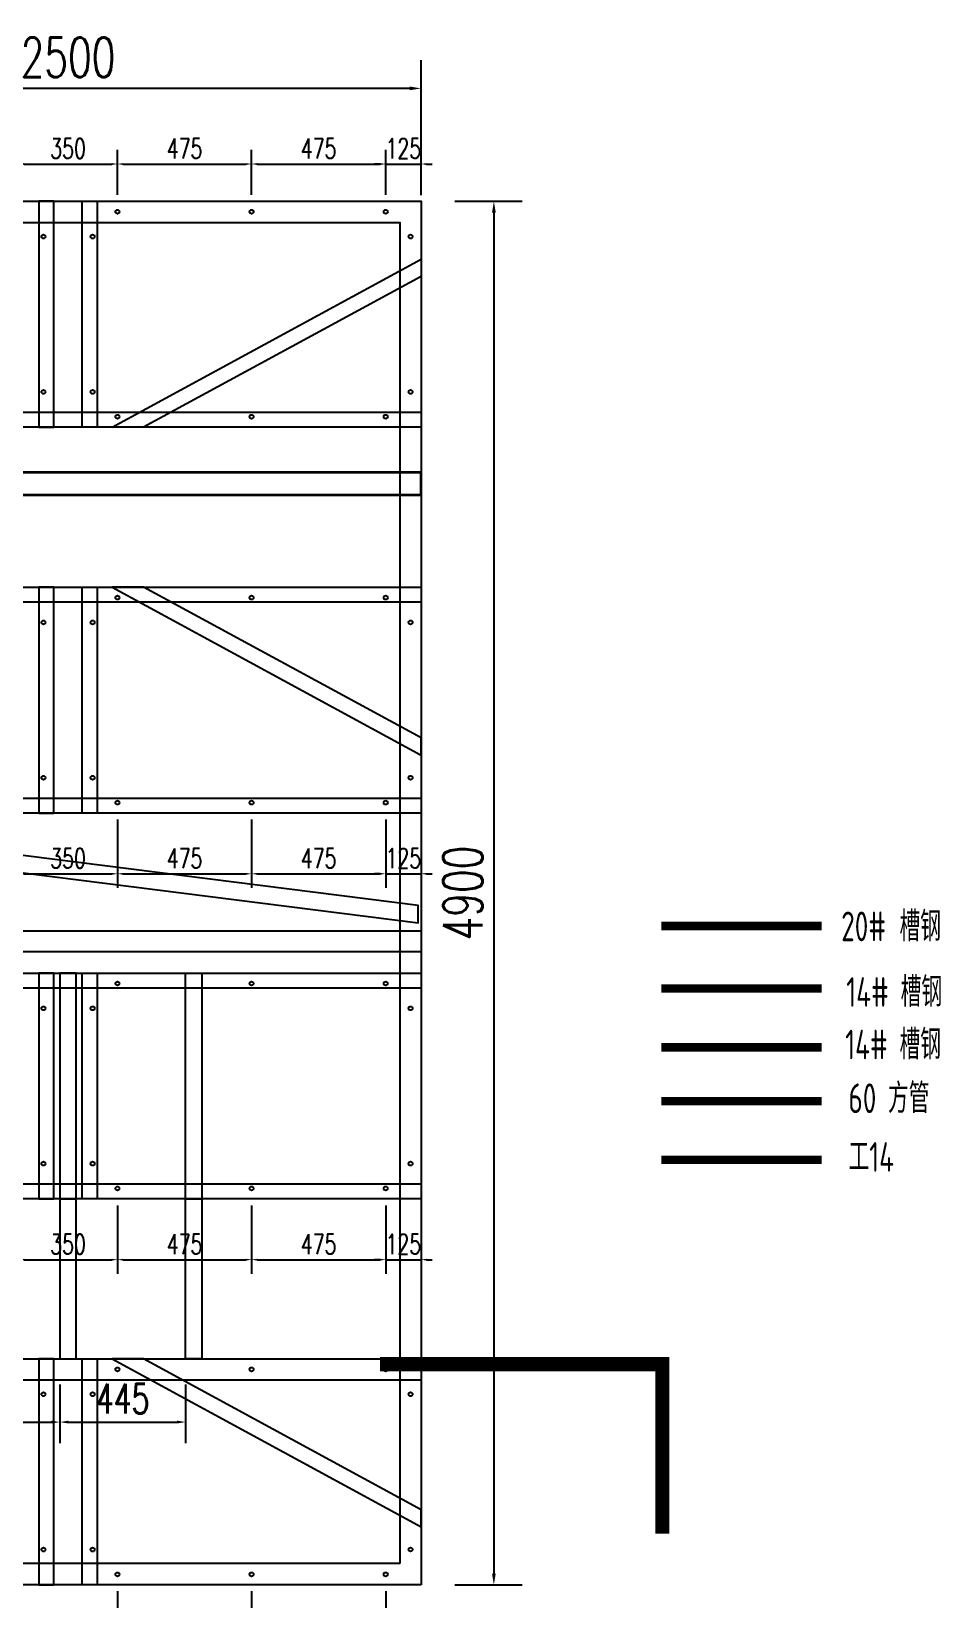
# Model space of a CAD drawing. Header units: millimetres. Extents: x -1443632 to -1307761, y 1430256 to 1527696.
# Drawn here: x -1390007 to -1386787, y 1482266 to 1487821 of the extents above; entities that cross this region are included whole.
import ezdxf

# ---------------------------------------------------------------- set-up
doc = ezdxf.new("R2010")
doc.units = ezdxf.units.MM
doc.header["$LTSCALE"] = 10
doc.layers.get('0').update_dxf_attribs({"linetype": 'CONTINUOUS'})
doc.layers.get('DEFPOINTS').update_dxf_attribs({"linetype": 'CONTINUOUS'})
for name, color, linetype in [('W-PLASTIC_RAILINGS塑木栏杆', 6, 'CONTINUOUS'), ('W-STEEL_FRAME钢架', 3, 'CONTINUOUS'), ('W-STEEL_KEEL钢龙骨', 5, 'CONTINUOUS')]:
    doc.layers.add(name, color=color, linetype=linetype)
doc.styles.get("Standard").update_dxf_attribs({"font": 'tssdeng.shx', "width": 0.7, "bigfont": 'hztxt.shx'})
doc.styles.add('STANDARD_T3', font='simplex.shx', dxfattribs={"width": 0.7, "bigfont": 'gbcbig.shx'})
doc.dimstyles.new('W&&20', dxfattribs={"dimtxt": 70, "dimasz": 20, "dimexe": 50, "dimexo": 60, "dimgap": 20, "dimtad": 1, "dimdec": 0, "dimzin": 0, "dimdsep": 46, "dimtxsty": 'STANDARD_T3', "dimcen": 0.09, "dimclrd": 1, "dimclre": 1, "dimclrt": 7, "dimazin": 2, "dimtfac": 1, "dimtdec": 0, "dimtix": 1, "dimtmove": 2, "dimatfit": 3, "dimfxl": 0, "dimtolj": 1, "dimtzin": 0, "dimarcsym": 0})
doc.dimstyles.new('W&&30', dxfattribs={"dimtxt": 105, "dimasz": 30, "dimexe": 75, "dimexo": 90, "dimgap": 30, "dimtad": 1, "dimdec": 0, "dimzin": 0, "dimdsep": 46, "dimtxsty": 'STANDARD_T3', "dimcen": 0.09, "dimclrd": 1, "dimclre": 1, "dimclrt": 7, "dimazin": 2, "dimtfac": 1, "dimtdec": 0, "dimtix": 1, "dimtmove": 2, "dimatfit": 3, "dimfxl": 0, "dimtolj": 1, "dimtzin": 0, "dimarcsym": 0})
doc.dimstyles.new('W&&40', dxfattribs={"dimtxt": 140, "dimasz": 40, "dimexe": 100, "dimexo": 120, "dimgap": 40, "dimtad": 1, "dimdec": 0, "dimzin": 0, "dimdsep": 46, "dimtxsty": 'STANDARD_T3', "dimcen": 0.09, "dimclrd": 1, "dimclre": 1, "dimclrt": 7, "dimazin": 2, "dimtfac": 1, "dimtdec": 0, "dimtix": 1, "dimtmove": 2, "dimatfit": 3, "dimfxl": 0, "dimtolj": 1, "dimtzin": 0, "dimarcsym": 0})

# ---------------------------------------------------------------- blocks, each defined once
blk = doc.blocks.new('*D292')
at = {"layer": 'DEFPOINTS', "color": 0, "transparency": 16777216}
for p in [(-1389701.9, 1487350.9), (-1390051.9, 1487181.9), (-1389701.9, 1487181.9)]:
    blk.add_point(p, dxfattribs=at)
at = {"layer": 'W-PLASTIC_RAILINGS塑木栏杆', "color": 1, "lineweight": -2, "transparency": 16777216}
for p, q in [((-1390051.9, 1487241.9), (-1390051.9, 1487400.9)), ((-1389701.9, 1487241.9), (-1389701.9, 1487400.9)), ((-1390031.9, 1487350.9), (-1389721.9, 1487350.9))]:
    blk.add_line(p, q, dxfattribs=at)
at = {"layer": 'W-PLASTIC_RAILINGS塑木栏杆', "color": 1, "transparency": 16777216}
for points in [[(-1390031.9, 1487354.2), (-1390031.9, 1487347.5), (-1390051.9, 1487350.9)], [(-1389721.9, 1487354.2), (-1389721.9, 1487347.5), (-1389701.9, 1487350.9)]]:
    blk.add_solid(points, dxfattribs=at)
at = {"layer": 'W-PLASTIC_RAILINGS塑木栏杆', "color": 7, "transparency": 16777216, "insert": (-1389876.9, 1487405.9), "char_height": 70, "attachment_point": 5, "style": 'STANDARD_T3'}
blk.add_mtext('\\A1;350', dxfattribs=at)
blk = doc.blocks.new('*D339')
at = {"layer": 'DEFPOINTS', "color": 0, "transparency": 16777216}
for p in [(-1389226.9, 1487350.9), (-1389701.9, 1487181.9), (-1389226.9, 1487181.9)]:
    blk.add_point(p, dxfattribs=at)
at = {"layer": 'W-PLASTIC_RAILINGS塑木栏杆', "color": 1, "lineweight": -2, "transparency": 16777216}
for p, q in [((-1389701.9, 1487241.9), (-1389701.9, 1487400.9)), ((-1389226.9, 1487241.9), (-1389226.9, 1487400.9)), ((-1389681.9, 1487350.9), (-1389246.9, 1487350.9))]:
    blk.add_line(p, q, dxfattribs=at)
at = {"layer": 'W-PLASTIC_RAILINGS塑木栏杆', "color": 1, "transparency": 16777216}
for points in [[(-1389681.9, 1487354.2), (-1389681.9, 1487347.5), (-1389701.9, 1487350.9)], [(-1389246.9, 1487354.2), (-1389246.9, 1487347.5), (-1389226.9, 1487350.9)]]:
    blk.add_solid(points, dxfattribs=at)
at = {"layer": 'W-PLASTIC_RAILINGS塑木栏杆', "color": 7, "transparency": 16777216, "insert": (-1389464.4, 1487405.9), "char_height": 70, "attachment_point": 5, "style": 'STANDARD_T3'}
blk.add_mtext('\\A1;475', dxfattribs=at)
blk = doc.blocks.new('*D340')
at = {"layer": 'DEFPOINTS', "color": 0, "transparency": 16777216}
for p in [(-1388751.9, 1487350.9), (-1389226.9, 1487181.9), (-1388751.9, 1487181.9)]:
    blk.add_point(p, dxfattribs=at)
at = {"layer": 'W-PLASTIC_RAILINGS塑木栏杆', "color": 1, "lineweight": -2, "transparency": 16777216}
for p, q in [((-1389226.9, 1487241.9), (-1389226.9, 1487400.9)), ((-1388751.9, 1487241.9), (-1388751.9, 1487400.9)), ((-1389206.9, 1487350.9), (-1388771.9, 1487350.9))]:
    blk.add_line(p, q, dxfattribs=at)
at = {"layer": 'W-PLASTIC_RAILINGS塑木栏杆', "color": 1, "transparency": 16777216}
for points in [[(-1389206.9, 1487354.2), (-1389206.9, 1487347.5), (-1389226.9, 1487350.9)], [(-1388771.9, 1487354.2), (-1388771.9, 1487347.5), (-1388751.9, 1487350.9)]]:
    blk.add_solid(points, dxfattribs=at)
at = {"layer": 'W-PLASTIC_RAILINGS塑木栏杆', "color": 7, "transparency": 16777216, "insert": (-1388989.4, 1487405.9), "char_height": 70, "attachment_point": 5, "style": 'STANDARD_T3'}
blk.add_mtext('\\A1;475', dxfattribs=at)
blk = doc.blocks.new('*D341')
at = {"layer": 'DEFPOINTS', "color": 0, "transparency": 16777216}
for p in [(-1388626.9, 1487350.9), (-1388751.9, 1487181.9), (-1388626.9, 1487180.8)]:
    blk.add_point(p, dxfattribs=at)
at = {"layer": 'W-PLASTIC_RAILINGS塑木栏杆', "color": 1, "lineweight": -2, "transparency": 16777216}
for p, q in [((-1388751.9, 1487241.9), (-1388751.9, 1487400.9)), ((-1388626.9, 1487240.8), (-1388626.9, 1487400.9)), ((-1388771.9, 1487350.9), (-1388791.9, 1487350.9)), ((-1388751.9, 1487350.9), (-1388626.9, 1487350.9)), ((-1388606.9, 1487350.9), (-1388586.9, 1487350.9))]:
    blk.add_line(p, q, dxfattribs=at)
at = {"layer": 'W-PLASTIC_RAILINGS塑木栏杆', "color": 1, "transparency": 16777216}
for points in [[(-1388771.9, 1487354.2), (-1388771.9, 1487347.5), (-1388751.9, 1487350.9)], [(-1388606.9, 1487354.2), (-1388606.9, 1487347.5), (-1388626.9, 1487350.9)]]:
    blk.add_solid(points, dxfattribs=at)
at = {"layer": 'W-PLASTIC_RAILINGS塑木栏杆', "color": 7, "transparency": 16777216, "insert": (-1388689.4, 1487405.9), "char_height": 70, "attachment_point": 5, "style": 'STANDARD_T3'}
blk.add_mtext('\\A1;125', dxfattribs=at)
blk = doc.blocks.new('*D296')
at = {"layer": 'DEFPOINTS', "color": 0, "transparency": 16777216}
for p in [(-1390051.9, 1485089.2), (-1389701.9, 1485089.2), (-1389701.9, 1484837.1)]:
    blk.add_point(p, dxfattribs=at)
at = {"layer": 'W-PLASTIC_RAILINGS塑木栏杆', "color": 1, "lineweight": -2, "transparency": 16777216}
for p, q in [((-1390051.9, 1485029.2), (-1390051.9, 1484787.1)), ((-1389701.9, 1485029.2), (-1389701.9, 1484787.1)), ((-1390031.9, 1484837.1), (-1389721.9, 1484837.1))]:
    blk.add_line(p, q, dxfattribs=at)
at = {"layer": 'W-PLASTIC_RAILINGS塑木栏杆', "color": 1, "transparency": 16777216}
for points in [[(-1390031.9, 1484840.4), (-1390031.9, 1484833.8), (-1390051.9, 1484837.1)], [(-1389721.9, 1484840.4), (-1389721.9, 1484833.8), (-1389701.9, 1484837.1)]]:
    blk.add_solid(points, dxfattribs=at)
at = {"layer": 'W-PLASTIC_RAILINGS塑木栏杆', "color": 7, "transparency": 16777216, "insert": (-1389876.9, 1484892.1), "char_height": 70, "attachment_point": 5, "style": 'STANDARD_T3'}
blk.add_mtext('\\A1;350', dxfattribs=at)
blk = doc.blocks.new('*D297')
at = {"layer": 'DEFPOINTS', "color": 0, "transparency": 16777216}
for p in [(-1389701.9, 1485089.2), (-1389226.9, 1485089.2), (-1389226.9, 1484837.1)]:
    blk.add_point(p, dxfattribs=at)
at = {"layer": 'W-PLASTIC_RAILINGS塑木栏杆', "color": 1, "lineweight": -2, "transparency": 16777216}
for p, q in [((-1389701.9, 1485029.2), (-1389701.9, 1484787.1)), ((-1389226.9, 1485029.2), (-1389226.9, 1484787.1)), ((-1389681.9, 1484837.1), (-1389246.9, 1484837.1))]:
    blk.add_line(p, q, dxfattribs=at)
at = {"layer": 'W-PLASTIC_RAILINGS塑木栏杆', "color": 1, "transparency": 16777216}
for points in [[(-1389681.9, 1484840.4), (-1389681.9, 1484833.8), (-1389701.9, 1484837.1)], [(-1389246.9, 1484840.4), (-1389246.9, 1484833.8), (-1389226.9, 1484837.1)]]:
    blk.add_solid(points, dxfattribs=at)
at = {"layer": 'W-PLASTIC_RAILINGS塑木栏杆', "color": 7, "transparency": 16777216, "insert": (-1389464.4, 1484892.1), "char_height": 70, "attachment_point": 5, "style": 'STANDARD_T3'}
blk.add_mtext('\\A1;475', dxfattribs=at)
blk = doc.blocks.new('*D298')
at = {"layer": 'DEFPOINTS', "color": 0, "transparency": 16777216}
for p in [(-1389226.9, 1485089.2), (-1388751.9, 1485089.2), (-1388751.9, 1484837.1)]:
    blk.add_point(p, dxfattribs=at)
at = {"layer": 'W-PLASTIC_RAILINGS塑木栏杆', "color": 1, "lineweight": -2, "transparency": 16777216}
for p, q in [((-1389226.9, 1485029.2), (-1389226.9, 1484787.1)), ((-1388751.9, 1485029.2), (-1388751.9, 1484787.1)), ((-1389206.9, 1484837.1), (-1388771.9, 1484837.1))]:
    blk.add_line(p, q, dxfattribs=at)
at = {"layer": 'W-PLASTIC_RAILINGS塑木栏杆', "color": 1, "transparency": 16777216}
for points in [[(-1389206.9, 1484840.4), (-1389206.9, 1484833.8), (-1389226.9, 1484837.1)], [(-1388771.9, 1484840.4), (-1388771.9, 1484833.8), (-1388751.9, 1484837.1)]]:
    blk.add_solid(points, dxfattribs=at)
at = {"layer": 'W-PLASTIC_RAILINGS塑木栏杆', "color": 7, "transparency": 16777216, "insert": (-1388989.4, 1484892.1), "char_height": 70, "attachment_point": 5, "style": 'STANDARD_T3'}
blk.add_mtext('\\A1;475', dxfattribs=at)
blk = doc.blocks.new('*D299')
at = {"layer": 'DEFPOINTS', "color": 0, "transparency": 16777216}
for p in [(-1388751.9, 1485089.2), (-1388626.9, 1484837.1), (-1388626.9, 1484837.1)]:
    blk.add_point(p, dxfattribs=at)
at = {"layer": 'W-PLASTIC_RAILINGS塑木栏杆', "color": 1, "lineweight": -2, "transparency": 16777216}
for p, q in [((-1388751.9, 1485029.2), (-1388751.9, 1484787.1)), ((-1388626.9, 1484897.1), (-1388626.9, 1484887.1)), ((-1388771.9, 1484837.1), (-1388791.9, 1484837.1)), ((-1388751.9, 1484837.1), (-1388626.9, 1484837.1)), ((-1388606.9, 1484837.1), (-1388586.9, 1484837.1))]:
    blk.add_line(p, q, dxfattribs=at)
at = {"layer": 'W-PLASTIC_RAILINGS塑木栏杆', "color": 1, "transparency": 16777216}
for points in [[(-1388771.9, 1484840.4), (-1388771.9, 1484833.8), (-1388751.9, 1484837.1)], [(-1388606.9, 1484840.4), (-1388606.9, 1484833.8), (-1388626.9, 1484837.1)]]:
    blk.add_solid(points, dxfattribs=at)
at = {"layer": 'W-PLASTIC_RAILINGS塑木栏杆', "color": 7, "transparency": 16777216, "insert": (-1388689.4, 1484892.1), "char_height": 70, "attachment_point": 5, "style": 'STANDARD_T3'}
blk.add_mtext('\\A1;125', dxfattribs=at)
blk = doc.blocks.new('*D303')
at = {"layer": 'DEFPOINTS', "color": 0, "transparency": 16777216}
for p in [(-1390051.9, 1483722.6), (-1389701.9, 1483722.6), (-1389701.9, 1483470.4)]:
    blk.add_point(p, dxfattribs=at)
at = {"layer": 'W-PLASTIC_RAILINGS塑木栏杆', "color": 1, "lineweight": -2, "transparency": 16777216}
for p, q in [((-1390051.9, 1483662.6), (-1390051.9, 1483420.4)), ((-1389701.9, 1483662.6), (-1389701.9, 1483420.4)), ((-1390031.9, 1483470.4), (-1389721.9, 1483470.4))]:
    blk.add_line(p, q, dxfattribs=at)
at = {"layer": 'W-PLASTIC_RAILINGS塑木栏杆', "color": 1, "transparency": 16777216}
for points in [[(-1390031.9, 1483473.8), (-1390031.9, 1483467.1), (-1390051.9, 1483470.4)], [(-1389721.9, 1483473.8), (-1389721.9, 1483467.1), (-1389701.9, 1483470.4)]]:
    blk.add_solid(points, dxfattribs=at)
at = {"layer": 'W-PLASTIC_RAILINGS塑木栏杆', "color": 7, "transparency": 16777216, "insert": (-1389876.9, 1483525.4), "char_height": 70, "attachment_point": 5, "style": 'STANDARD_T3'}
blk.add_mtext('\\A1;350', dxfattribs=at)
blk = doc.blocks.new('*D304')
at = {"layer": 'DEFPOINTS', "color": 0, "transparency": 16777216}
for p in [(-1389701.9, 1483722.6), (-1389226.9, 1483722.6), (-1389226.9, 1483470.4)]:
    blk.add_point(p, dxfattribs=at)
at = {"layer": 'W-PLASTIC_RAILINGS塑木栏杆', "color": 1, "lineweight": -2, "transparency": 16777216}
for p, q in [((-1389701.9, 1483662.6), (-1389701.9, 1483420.4)), ((-1389226.9, 1483662.6), (-1389226.9, 1483420.4)), ((-1389681.9, 1483470.4), (-1389246.9, 1483470.4))]:
    blk.add_line(p, q, dxfattribs=at)
at = {"layer": 'W-PLASTIC_RAILINGS塑木栏杆', "color": 1, "transparency": 16777216}
for points in [[(-1389681.9, 1483473.8), (-1389681.9, 1483467.1), (-1389701.9, 1483470.4)], [(-1389246.9, 1483473.8), (-1389246.9, 1483467.1), (-1389226.9, 1483470.4)]]:
    blk.add_solid(points, dxfattribs=at)
at = {"layer": 'W-PLASTIC_RAILINGS塑木栏杆', "color": 7, "transparency": 16777216, "insert": (-1389464.4, 1483525.4), "char_height": 70, "attachment_point": 5, "style": 'STANDARD_T3'}
blk.add_mtext('\\A1;475', dxfattribs=at)
blk = doc.blocks.new('*D305')
at = {"layer": 'DEFPOINTS', "color": 0, "transparency": 16777216}
for p in [(-1389226.9, 1483722.6), (-1388751.9, 1483722.6), (-1388751.9, 1483470.4)]:
    blk.add_point(p, dxfattribs=at)
at = {"layer": 'W-PLASTIC_RAILINGS塑木栏杆', "color": 1, "lineweight": -2, "transparency": 16777216}
for p, q in [((-1389226.9, 1483662.6), (-1389226.9, 1483420.4)), ((-1388751.9, 1483662.6), (-1388751.9, 1483420.4)), ((-1389206.9, 1483470.4), (-1388771.9, 1483470.4))]:
    blk.add_line(p, q, dxfattribs=at)
at = {"layer": 'W-PLASTIC_RAILINGS塑木栏杆', "color": 1, "transparency": 16777216}
for points in [[(-1389206.9, 1483473.8), (-1389206.9, 1483467.1), (-1389226.9, 1483470.4)], [(-1388771.9, 1483473.8), (-1388771.9, 1483467.1), (-1388751.9, 1483470.4)]]:
    blk.add_solid(points, dxfattribs=at)
at = {"layer": 'W-PLASTIC_RAILINGS塑木栏杆', "color": 7, "transparency": 16777216, "insert": (-1388989.4, 1483525.4), "char_height": 70, "attachment_point": 5, "style": 'STANDARD_T3'}
blk.add_mtext('\\A1;475', dxfattribs=at)
blk = doc.blocks.new('*D306')
at = {"layer": 'DEFPOINTS', "color": 0, "transparency": 16777216}
for p in [(-1388751.9, 1483722.6), (-1388626.9, 1483470.4), (-1388626.9, 1483470.4)]:
    blk.add_point(p, dxfattribs=at)
at = {"layer": 'W-PLASTIC_RAILINGS塑木栏杆', "color": 1, "lineweight": -2, "transparency": 16777216}
for p, q in [((-1388751.9, 1483662.6), (-1388751.9, 1483420.4)), ((-1388626.9, 1483530.4), (-1388626.9, 1483520.4)), ((-1388771.9, 1483470.4), (-1388791.9, 1483470.4)), ((-1388751.9, 1483470.4), (-1388626.9, 1483470.4)), ((-1388606.9, 1483470.4), (-1388586.9, 1483470.4))]:
    blk.add_line(p, q, dxfattribs=at)
at = {"layer": 'W-PLASTIC_RAILINGS塑木栏杆', "color": 1, "transparency": 16777216}
for points in [[(-1388771.9, 1483473.8), (-1388771.9, 1483467.1), (-1388751.9, 1483470.4)], [(-1388606.9, 1483473.8), (-1388606.9, 1483467.1), (-1388626.9, 1483470.4)]]:
    blk.add_solid(points, dxfattribs=at)
at = {"layer": 'W-PLASTIC_RAILINGS塑木栏杆', "color": 7, "transparency": 16777216, "insert": (-1388689.4, 1483525.4), "char_height": 70, "attachment_point": 5, "style": 'STANDARD_T3'}
blk.add_mtext('\\A1;125', dxfattribs=at)
blk = doc.blocks.new('*D310')
at = {"layer": 'DEFPOINTS', "color": 0, "transparency": 16777216}
for p in [(-1390051.9, 1482355.9), (-1389701.9, 1482355.9), (-1389701.9, 1482103.8)]:
    blk.add_point(p, dxfattribs=at)
at = {"layer": 'W-PLASTIC_RAILINGS塑木栏杆', "color": 1, "lineweight": -2, "transparency": 16777216}
for p, q in [((-1390051.9, 1482295.9), (-1390051.9, 1482053.8)), ((-1389701.9, 1482295.9), (-1389701.9, 1482053.8)), ((-1390031.9, 1482103.8), (-1389721.9, 1482103.8))]:
    blk.add_line(p, q, dxfattribs=at)
at = {"layer": 'W-PLASTIC_RAILINGS塑木栏杆', "color": 1, "transparency": 16777216}
for points in [[(-1390031.9, 1482107.1), (-1390031.9, 1482100.4), (-1390051.9, 1482103.8)], [(-1389721.9, 1482107.1), (-1389721.9, 1482100.4), (-1389701.9, 1482103.8)]]:
    blk.add_solid(points, dxfattribs=at)
at = {"layer": 'W-PLASTIC_RAILINGS塑木栏杆', "color": 7, "transparency": 16777216, "insert": (-1389876.9, 1482158.8), "char_height": 70, "attachment_point": 5, "style": 'STANDARD_T3'}
blk.add_mtext('\\A1;350', dxfattribs=at)
blk = doc.blocks.new('*D311')
at = {"layer": 'DEFPOINTS', "color": 0, "transparency": 16777216}
for p in [(-1389701.9, 1482355.9), (-1389226.9, 1482355.9), (-1389226.9, 1482103.8)]:
    blk.add_point(p, dxfattribs=at)
at = {"layer": 'W-PLASTIC_RAILINGS塑木栏杆', "color": 1, "lineweight": -2, "transparency": 16777216}
for p, q in [((-1389701.9, 1482295.9), (-1389701.9, 1482053.8)), ((-1389226.9, 1482295.9), (-1389226.9, 1482053.8)), ((-1389681.9, 1482103.8), (-1389246.9, 1482103.8))]:
    blk.add_line(p, q, dxfattribs=at)
at = {"layer": 'W-PLASTIC_RAILINGS塑木栏杆', "color": 1, "transparency": 16777216}
for points in [[(-1389681.9, 1482107.1), (-1389681.9, 1482100.4), (-1389701.9, 1482103.8)], [(-1389246.9, 1482107.1), (-1389246.9, 1482100.4), (-1389226.9, 1482103.8)]]:
    blk.add_solid(points, dxfattribs=at)
at = {"layer": 'W-PLASTIC_RAILINGS塑木栏杆', "color": 7, "transparency": 16777216, "insert": (-1389464.4, 1482158.8), "char_height": 70, "attachment_point": 5, "style": 'STANDARD_T3'}
blk.add_mtext('\\A1;475', dxfattribs=at)
blk = doc.blocks.new('*D312')
at = {"layer": 'DEFPOINTS', "color": 0, "transparency": 16777216}
for p in [(-1389226.9, 1482355.9), (-1388751.9, 1482355.9), (-1388751.9, 1482103.8)]:
    blk.add_point(p, dxfattribs=at)
at = {"layer": 'W-PLASTIC_RAILINGS塑木栏杆', "color": 1, "lineweight": -2, "transparency": 16777216}
for p, q in [((-1389226.9, 1482295.9), (-1389226.9, 1482053.8)), ((-1388751.9, 1482295.9), (-1388751.9, 1482053.8)), ((-1389206.9, 1482103.8), (-1388771.9, 1482103.8))]:
    blk.add_line(p, q, dxfattribs=at)
at = {"layer": 'W-PLASTIC_RAILINGS塑木栏杆', "color": 1, "transparency": 16777216}
for points in [[(-1389206.9, 1482107.1), (-1389206.9, 1482100.4), (-1389226.9, 1482103.8)], [(-1388771.9, 1482107.1), (-1388771.9, 1482100.4), (-1388751.9, 1482103.8)]]:
    blk.add_solid(points, dxfattribs=at)
at = {"layer": 'W-PLASTIC_RAILINGS塑木栏杆', "color": 7, "transparency": 16777216, "insert": (-1388989.4, 1482158.8), "char_height": 70, "attachment_point": 5, "style": 'STANDARD_T3'}
blk.add_mtext('\\A1;475', dxfattribs=at)
blk = doc.blocks.new('*D313')
at = {"layer": 'DEFPOINTS', "color": 0, "transparency": 16777216}
for p in [(-1388751.9, 1482355.9), (-1388626.9, 1482103.8), (-1388626.9, 1482103.8)]:
    blk.add_point(p, dxfattribs=at)
at = {"layer": 'W-PLASTIC_RAILINGS塑木栏杆', "color": 1, "lineweight": -2, "transparency": 16777216}
for p, q in [((-1388751.9, 1482295.9), (-1388751.9, 1482053.8)), ((-1388626.9, 1482163.8), (-1388626.9, 1482153.8)), ((-1388771.9, 1482103.8), (-1388791.9, 1482103.8)), ((-1388751.9, 1482103.8), (-1388626.9, 1482103.8)), ((-1388606.9, 1482103.8), (-1388586.9, 1482103.8))]:
    blk.add_line(p, q, dxfattribs=at)
at = {"layer": 'W-PLASTIC_RAILINGS塑木栏杆', "color": 1, "transparency": 16777216}
for points in [[(-1388771.9, 1482107.1), (-1388771.9, 1482100.4), (-1388751.9, 1482103.8)], [(-1388606.9, 1482107.1), (-1388606.9, 1482100.4), (-1388626.9, 1482103.8)]]:
    blk.add_solid(points, dxfattribs=at)
at = {"layer": 'W-PLASTIC_RAILINGS塑木栏杆', "color": 7, "transparency": 16777216, "insert": (-1388689.4, 1482158.8), "char_height": 70, "attachment_point": 5, "style": 'STANDARD_T3'}
blk.add_mtext('\\A1;125', dxfattribs=at)
blk = doc.blocks.new('*D316')
at = {"layer": 'DEFPOINTS', "color": 0, "transparency": 16777216}
for p in [(-1391126.9, 1487618.8), (-1391126.9, 1487218.9), (-1388626.9, 1487218.9)]:
    blk.add_point(p, dxfattribs=at)
at = {"layer": 'W-PLASTIC_RAILINGS塑木栏杆', "color": 1, "lineweight": -2, "transparency": 16777216}
for p, q in [((-1391126.9, 1487338.9), (-1391126.9, 1487718.8)), ((-1388626.9, 1487338.9), (-1388626.9, 1487718.8)), ((-1388666.9, 1487618.8), (-1391086.9, 1487618.8))]:
    blk.add_line(p, q, dxfattribs=at)
at = {"layer": 'W-PLASTIC_RAILINGS塑木栏杆', "color": 1, "transparency": 16777216}
for points in [[(-1391086.9, 1487625.5), (-1391086.9, 1487612.2), (-1391126.9, 1487618.8)], [(-1388666.9, 1487625.5), (-1388666.9, 1487612.2), (-1388626.9, 1487618.8)]]:
    blk.add_solid(points, dxfattribs=at)
at = {"layer": 'W-PLASTIC_RAILINGS塑木栏杆', "color": 7, "transparency": 16777216, "insert": (-1389876.9, 1487728.8), "char_height": 140, "attachment_point": 5, "style": 'STANDARD_T3'}
blk.add_mtext('\\A1;2500', dxfattribs=at)
blk = doc.blocks.new('*D352')
at = {"layer": 'DEFPOINTS', "color": 0, "transparency": 16777216}
for p in [(-1388626.9, 1487218.9), (-1388626.9, 1482318.9), (-1388368.9, 1482318.9)]:
    blk.add_point(p, dxfattribs=at)
at = {"layer": 'W-PLASTIC_RAILINGS塑木栏杆', "color": 1, "lineweight": -2, "transparency": 16777216}
for p, q in [((-1388506.9, 1487218.9), (-1388268.9, 1487218.9)), ((-1388368.9, 1487178.9), (-1388368.9, 1482358.9)), ((-1388506.9, 1482318.9), (-1388268.9, 1482318.9))]:
    blk.add_line(p, q, dxfattribs=at)
at = {"layer": 'W-PLASTIC_RAILINGS塑木栏杆', "color": 1, "transparency": 16777216}
for points in [[(-1388375.5, 1487178.9), (-1388362.2, 1487178.9), (-1388368.9, 1487218.9)], [(-1388375.5, 1482358.9), (-1388362.2, 1482358.9), (-1388368.9, 1482318.9)]]:
    blk.add_solid(points, dxfattribs=at)
at = {"layer": 'W-PLASTIC_RAILINGS塑木栏杆', "color": 7, "transparency": 16777216, "insert": (-1388478.9, 1484768.9), "char_height": 140, "attachment_point": 5, "rotation": 90, "style": 'STANDARD_T3'}
blk.add_mtext('\\A1;4900', dxfattribs=at)
blk = doc.blocks.new('*D357')
at = {"color": 1, "lineweight": -2, "transparency": 16777216}
for p, q in [((-1390461.8, 1483028.9), (-1390461.8, 1482820.3)), ((-1389905.9, 1483028.9), (-1389905.9, 1482820.3)), ((-1390431.8, 1482895.3), (-1389935.9, 1482895.3))]:
    blk.add_line(p, q, dxfattribs=at)
at = {"color": 1, "transparency": 16777216}
for points in [[(-1390431.8, 1482900.3), (-1390431.8, 1482890.3), (-1390461.8, 1482895.3)], [(-1389935.9, 1482900.3), (-1389935.9, 1482890.3), (-1389905.9, 1482895.3)]]:
    blk.add_solid(points, dxfattribs=at)
at = {"layer": 'DEFPOINTS', "color": 0, "transparency": 16777216}
for p in [(-1390461.8, 1483118.9), (-1389905.9, 1483118.9), (-1389905.9, 1482895.3)]:
    blk.add_point(p, dxfattribs=at)
at = {"color": 7, "transparency": 16777216, "insert": (-1390183.9, 1482977.8), "char_height": 105, "attachment_point": 5, "style": 'STANDARD_T3'}
blk.add_mtext('\\A1;556', dxfattribs=at)
blk = doc.blocks.new('*D358')
at = {"color": 1, "lineweight": -2, "transparency": 16777216}
for p, q in [((-1389905.9, 1483028.9), (-1389905.9, 1482820.3)), ((-1389460.6, 1483028.9), (-1389460.6, 1482820.3)), ((-1389875.9, 1482895.3), (-1389490.6, 1482895.3))]:
    blk.add_line(p, q, dxfattribs=at)
at = {"color": 1, "transparency": 16777216}
for points in [[(-1389875.9, 1482900.3), (-1389875.9, 1482890.3), (-1389905.9, 1482895.3)], [(-1389490.6, 1482900.3), (-1389490.6, 1482890.3), (-1389460.6, 1482895.3)]]:
    blk.add_solid(points, dxfattribs=at)
at = {"layer": 'DEFPOINTS', "color": 0, "transparency": 16777216}
for p in [(-1389905.9, 1483118.9), (-1389460.6, 1483118.9), (-1389460.6, 1482895.3)]:
    blk.add_point(p, dxfattribs=at)
at = {"color": 7, "transparency": 16777216, "insert": (-1389683.3, 1482977.8), "char_height": 105, "attachment_point": 5, "style": 'STANDARD_T3'}
blk.add_mtext('\\A1;445', dxfattribs=at)

msp = doc.modelspace()

# ---------------------------------------------------------------- linework, layer by layer
at = {"color": 4, "const_width": 30}
msp.add_lwpolyline([(-1387207.6, 1484652.1), (-1387775.6, 1484652.1)], dxfattribs=at)
at = {"color": 3}
for points, const_width in [([(-1387207.6, 1484431.2), (-1387775.6, 1484431.2)], 30), ([(-1388772.6, 1483100.5), (-1387772.6, 1483100.5), (-1387772.6, 1482500.5)], 50)]:
    msp.add_lwpolyline(points, dxfattribs=dict(at, const_width=const_width))
at = {"color": 6, "const_width": 30}
msp.add_lwpolyline([(-1387207.6, 1484222.6), (-1387775.6, 1484222.6)], dxfattribs=at)
at = {"color": 5, "const_width": 30}
msp.add_lwpolyline([(-1387775.6, 1484032.1), (-1387207.6, 1484032.1)], dxfattribs=at)
at = {"color": 1, "const_width": 30}
msp.add_lwpolyline([(-1387775.6, 1483824.2), (-1387207.6, 1483824.2)], dxfattribs=at)
at = {"layer": 'W-PLASTIC_RAILINGS塑木栏杆'}
for centre in [(-1389701.9, 1487181.9), (-1389226.9, 1487181.9), (-1388751.9, 1487181.9), (-1389963.9, 1487093.9), (-1389789.9, 1487093.9), (-1388663.9, 1487094), (-1389963.9, 1486543.9), (-1389789.9, 1486543.9), (-1388663.9, 1486544), (-1389701.9, 1486455.9), (-1389226.9, 1486455.9), (-1388751.9, 1486455.9), (-1389701.9, 1485815.2), (-1389226.9, 1485815.2), (-1388751.9, 1485815.2), (-1389963.9, 1485727.2), (-1389789.9, 1485727.2), (-1388663.9, 1485727.4), (-1389963.9, 1485177.2), (-1389789.9, 1485177.2), (-1388663.9, 1485177.4), (-1389701.9, 1485089.2), (-1389226.9, 1485089.2), (-1388751.9, 1485089.2), (-1389701.9, 1484448.6), (-1389226.9, 1484448.6), (-1388751.9, 1484448.6), (-1389963.9, 1484360.6), (-1389789.9, 1484360.6), (-1388663.9, 1484360.7), (-1389963.9, 1483810.6), (-1389789.9, 1483810.6), (-1388663.9, 1483810.7), (-1389701.9, 1483722.6), (-1389226.9, 1483722.6), (-1388751.9, 1483722.6), (-1389701.9, 1483081.9), (-1389226.9, 1483081.9), (-1388751.9, 1483081.9), (-1389963.9, 1482993.9), (-1389789.9, 1482993.9), (-1388663.9, 1482994), (-1389963.9, 1482443.9), (-1389789.9, 1482443.9), (-1388663.9, 1482444), (-1389701.9, 1482355.9), (-1389226.9, 1482355.9), (-1388751.9, 1482355.9)]:
    msp.add_circle(centre, 7, dxfattribs=at)
at = {"layer": 'W-STEEL_FRAME钢架', "color": 4}
for points in [[(-1388626.9, 1482318.9), (-1391126.9, 1482318.9), (-1391126.9, 1487218.9), (-1388626.9, 1487218.9)], [(-1388701.9, 1482393.9), (-1391051.9, 1482393.9), (-1391051.9, 1487143.9), (-1388701.9, 1487143.9)], [(-1388626.9, 1484560.6), (-1391126.9, 1484560.6), (-1391126.9, 1484635.6), (-1388626.9, 1484635.6)], [(-1388626.9, 1483043.9), (-1391126.9, 1483043.9), (-1391126.9, 1483118.9), (-1388626.9, 1483118.9)]]:
    msp.add_lwpolyline(points, close=True, dxfattribs=at)
at = {"layer": 'W-STEEL_FRAME钢架'}
for points in [[(-1389979.9, 1486418.9), (-1389926.9, 1486418.9), (-1389926.9, 1487218.9), (-1389979.9, 1487218.9)], [(-1389773.9, 1486418.9), (-1389826.9, 1486418.9), (-1389826.9, 1487218.9), (-1389773.9, 1487218.9)], [(-1388626.9, 1486418.9), (-1391126.9, 1486418.9), (-1391126.9, 1486471.9), (-1388626.9, 1486471.9)], [(-1388626.9, 1485799.2), (-1391126.9, 1485799.2), (-1391126.9, 1485852.2), (-1388626.9, 1485852.2)], [(-1389979.9, 1485052.2), (-1389926.9, 1485052.2), (-1389926.9, 1485852.2), (-1389979.9, 1485852.2)], [(-1389773.9, 1485052.2), (-1389826.9, 1485052.2), (-1389826.9, 1485852.2), (-1389773.9, 1485852.2)], [(-1388626.9, 1485052.2), (-1391126.9, 1485052.2), (-1391126.9, 1485105.2), (-1388626.9, 1485105.2)], [(-1391137.5, 1484979.9), (-1388637.5, 1484663.2), (-1388637.5, 1484724.5), (-1391137.5, 1485040.8)], [(-1388626.9, 1484432.6), (-1391126.9, 1484432.6), (-1391126.9, 1484485.6), (-1388626.9, 1484485.6)], [(-1389979.9, 1483685.6), (-1389926.9, 1483685.6), (-1389926.9, 1484485.6), (-1389979.9, 1484485.6)], [(-1389905.9, 1483685.6), (-1389847.9, 1483685.6), (-1389847.9, 1484485.2), (-1389905.9, 1484485.2)], [(-1389773.9, 1483685.6), (-1389826.9, 1483685.6), (-1389826.9, 1484485.6), (-1389773.9, 1484485.6)], [(-1389402.6, 1483685.9), (-1389460.6, 1483685.9), (-1389460.6, 1484485.6), (-1389402.6, 1484485.6)], [(-1388626.9, 1483685.6), (-1391126.9, 1483685.6), (-1391126.9, 1483738.6), (-1388626.9, 1483738.6)], [(-1389905.9, 1483118.9), (-1389847.9, 1483118.9), (-1389847.9, 1483685.6), (-1389905.9, 1483685.6)], [(-1389402.6, 1483118.9), (-1389460.6, 1483118.9), (-1389460.6, 1483685.9), (-1389402.6, 1483685.9)], [(-1389979.9, 1482318.9), (-1389926.9, 1482318.9), (-1389926.9, 1483118.9), (-1389979.9, 1483118.9)], [(-1389773.9, 1482318.9), (-1389826.9, 1482318.9), (-1389826.9, 1483118.9), (-1389773.9, 1483118.9)]]:
    msp.add_lwpolyline(points, close=True, dxfattribs=at)
at = {"layer": 'W-STEEL_FRAME钢架', "color": 6}
for points in [[(-1389609.3, 1486418.9), (-1389720.3, 1486418.9), (-1388626.9, 1487014.1), (-1388626.9, 1486952.8)], [(-1389609.3, 1485852.2), (-1389720.3, 1485852.2), (-1388626.9, 1485257), (-1388626.9, 1485318.3)], [(-1389609.3, 1483118.9), (-1389720.3, 1483118.9), (-1388626.9, 1482523.7), (-1388626.9, 1482585)]]:
    msp.add_lwpolyline(points, close=True, dxfattribs=at)
at = {"layer": 'W-STEEL_KEEL钢龙骨', "color": 1, "const_width": 10}
msp.add_lwpolyline([(-1388626.9, 1486178.9), (-1391126.9, 1486178.9), (-1391126.9, 1486258.9), (-1388626.9, 1486258.9)], close=True, dxfattribs=at)

# ---------------------------------------------------------------- texts
at = {"color": 4, "width": 0.7}
for s, p in [('20#', (-1387138.9, 1484598.3)), ('槽钢', (-1386932.4, 1484598.3))]:
    msp.add_text(s, height=105, dxfattribs=at).set_placement(p)
at = {"color": 3, "width": 0.7}
for s, p in [('14#', (-1387121, 1484365.9)), ('槽钢', (-1386928.5, 1484365.9))]:
    msp.add_text(s, height=105, dxfattribs=at).set_placement(p)
at = {"color": 6, "width": 0.7}
for s, p in [('14#', (-1387124.9, 1484180)), ('槽钢', (-1386932.4, 1484180))]:
    msp.add_text(s, height=105, dxfattribs=at).set_placement(p)
at = {"color": 5, "width": 0.7}
for s, p in [('60', (-1387113.3, 1483989.6)), ('方管', (-1386973.3, 1483989.6))]:
    msp.add_text(s, height=105, dxfattribs=at).set_placement(p)
at = {"color": 1, "width": 0.7}
for s, p in [('14', (-1387039.8, 1483781.7)), ('工', (-1387113.3, 1483781.7))]:
    msp.add_text(s, height=105, dxfattribs=at).set_placement(p)

# ---------------------------------------------------------------- dimensions: what is measured, and where the dimension line sits
at = {"color": 3}
for base, p1, p2, picture, middle in [((-1389905.9, 1482895.3), (-1390461.8, 1483118.9), (-1389905.9, 1483118.9), '*D357', (-1390183.9, 1482977.8)), ((-1389460.6, 1482895.3), (-1389905.9, 1483118.9), (-1389460.6, 1483118.9), '*D358', (-1389683.3, 1482977.8))]:
    dim = msp.add_linear_dim(base=base, p1=p1, p2=p2, angle=180, dimstyle='W&&30', dxfattribs=at)
    dim.commit()
    dim.dimension.update_dxf_attribs({"geometry": picture, "text_midpoint": middle})
at = {"layer": 'W-PLASTIC_RAILINGS塑木栏杆'}
for base, p1, p2, angle, dimstyle, picture, middle in [((-1391126.9, 1487618.8), (-1388626.9, 1487218.9), (-1391126.9, 1487218.9), 180, 'W&&40', '*D316', (-1389876.9, 1487728.8)), ((-1389701.9, 1487350.9), (-1390051.9, 1487181.9), (-1389701.9, 1487181.9), 180, 'W&&20', '*D292', (-1389876.9, 1487405.9)), ((-1389226.9, 1487350.9), (-1389701.9, 1487181.9), (-1389226.9, 1487181.9), 180, 'W&&20', '*D339', (-1389464.4, 1487405.9)), ((-1388751.9, 1487350.9), (-1389226.9, 1487181.9), (-1388751.9, 1487181.9), 180, 'W&&20', '*D340', (-1388989.4, 1487405.9)), ((-1388626.9, 1487350.9), (-1388751.9, 1487181.9), (-1388626.9, 1487180.8), 180, 'W&&20', '*D341', (-1388689.4, 1487405.9)), ((-1388368.9, 1482318.9), (-1388626.9, 1487218.9), (-1388626.9, 1482318.9), 270, 'W&&40', '*D352', (-1388478.9, 1484768.9)), ((-1389701.9, 1484837.1), (-1390051.9, 1485089.2), (-1389701.9, 1485089.2), 180, 'W&&20', '*D296', (-1389876.9, 1484892.1)), ((-1389226.9, 1484837.1), (-1389701.9, 1485089.2), (-1389226.9, 1485089.2), 180, 'W&&20', '*D297', (-1389464.4, 1484892.1)), ((-1388751.9, 1484837.1), (-1389226.9, 1485089.2), (-1388751.9, 1485089.2), 180, 'W&&20', '*D298', (-1388989.4, 1484892.1)), ((-1388626.9, 1484837.1), (-1388751.9, 1485089.2), (-1388626.9, 1484837.1), 180, 'W&&20', '*D299', (-1388689.4, 1484892.1)), ((-1389701.9, 1483470.4), (-1390051.9, 1483722.6), (-1389701.9, 1483722.6), 180, 'W&&20', '*D303', (-1389876.9, 1483525.4)), ((-1389226.9, 1483470.4), (-1389701.9, 1483722.6), (-1389226.9, 1483722.6), 180, 'W&&20', '*D304', (-1389464.4, 1483525.4)), ((-1388751.9, 1483470.4), (-1389226.9, 1483722.6), (-1388751.9, 1483722.6), 180, 'W&&20', '*D305', (-1388989.4, 1483525.4)), ((-1388626.9, 1483470.4), (-1388751.9, 1483722.6), (-1388626.9, 1483470.4), 180, 'W&&20', '*D306', (-1388689.4, 1483525.4)), ((-1389701.9, 1482103.8), (-1390051.9, 1482355.9), (-1389701.9, 1482355.9), 180, 'W&&20', '*D310', (-1389876.9, 1482158.8)), ((-1389226.9, 1482103.8), (-1389701.9, 1482355.9), (-1389226.9, 1482355.9), 180, 'W&&20', '*D311', (-1389464.4, 1482158.8)), ((-1388751.9, 1482103.8), (-1389226.9, 1482355.9), (-1388751.9, 1482355.9), 180, 'W&&20', '*D312', (-1388989.4, 1482158.8)), ((-1388626.9, 1482103.8), (-1388751.9, 1482355.9), (-1388626.9, 1482103.8), 180, 'W&&20', '*D313', (-1388689.4, 1482158.8))]:
    dim = msp.add_linear_dim(base=base, p1=p1, p2=p2, angle=angle, dimstyle=dimstyle, dxfattribs=at)
    dim.commit()
    dim.dimension.update_dxf_attribs({"geometry": picture, "text_midpoint": middle})

doc.saveas('drawing.dxf')
